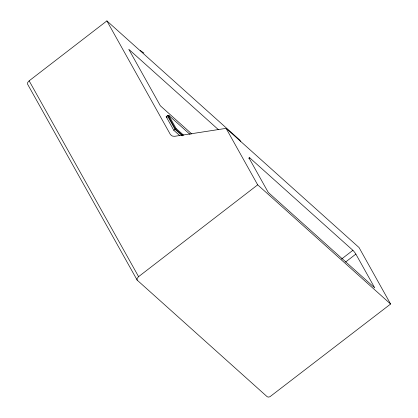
<?xml version="1.0" encoding="UTF-8"?>
<svg xmlns="http://www.w3.org/2000/svg" width="418" height="418" viewBox="0 0 418 418"><rect width="100%" height="100%" fill="white"/><g stroke="black" fill="none" stroke-linecap="round" stroke-linejoin="round"><path stroke-width="0.63" d="M175.429 128.948L173.763 130.254L166.155 116.643L167.393 115.692A0.559 0.549 33.7 0 1 168.146 115.838M29.145 80.831L27.703 82.435L27.557 84.128L137.167 280.138L267.222 396.755L268.319 397.1L269.892 396.766L390.611 304.027L359.041 247.54L226.112 128.363L174.818 136.289L172.963 136.184A8.579 6.307 -48.1 0 1 171.469 135.536L170.288 134.335L106.888 20.9L29.145 80.831L138.588 276.653L136.989 278.587L137.167 280.138M190.112 134.502L168.762 115.363L168.161 115.828L175.466 128.901L182.744 135.427M175.466 128.901L176.072 128.436L183.831 135.395M248.788 158.709L249.823 157.91L352.886 250.314A3.966 0.658 52.4 0 1 355.864 254.102L374.753 287.903L268.246 192.416L249.353 158.61A3.966 0.658 52.4 0 1 249.823 157.91M138.588 276.653L257.681 184.85L390.611 304.027M341.537 259.066L352.886 250.314M345.545 262.06L355.864 254.102M140.312 50.5L143.923 53.034M106.888 20.9L239.817 140.077L240.773 141.786M218.436 129.679L128.77 49.287L160.34 105.775L191.846 134.021M166.155 116.643L167.127 117.515M182.269 135.824L175.001 129.303L167.393 115.692M173.763 130.254L179.583 135.474M226.112 128.363L257.681 184.85M168.762 115.363L176.072 128.436"/></g></svg>
